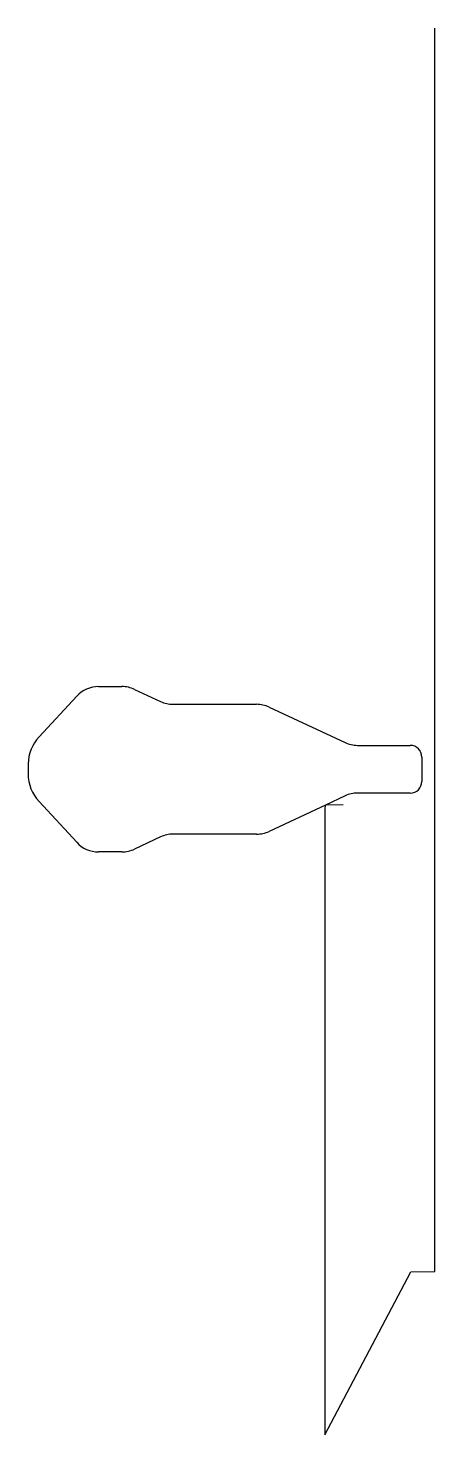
# Model space of a CAD drawing. Header units: metres. Extents: x 19 to 714, y 0 to 2400.
import ezdxf

# ---------------------------------------------------------------- set-up
doc = ezdxf.new("R2010")
doc.units = ezdxf.units.M

msp = doc.modelspace()

# ---------------------------------------------------------------- linework, layer by layer
at = {"layer": 'TOOL_0'}
for p, q in [((713.757, 2398.998), (713.757, 2399.998)), ((713.757, 278.577), (713.757, 2398.998)), ((139.392, 1276.627), (179.232, 1276.627)), ((37.706, 1190.878), (101.972, 1260.279)), ((200.786, 1271.849), (245.364, 1251.062)), ((266.495, 1246.377), (409.117, 1246.377)), ((430.565, 1241.622), (560.588, 1180.991)), ((581.402, 1176.377), (671.568, 1176.377)), ((691.568, 1156.377), (691.568, 1114.877)), ((101.972, 1010.977), (37.706, 1080.378)), ((560.589, 1090.263), (526.959, 1074.581)), ((671.568, 1094.877), (581.403, 1094.877)), ((526.958, 1074.582), (430.564, 1029.633)), ((526.959, 1074.581), (525.556, 1069.689)), ((525.556, 1069.689), (525.556, -0.002)), ((557.189, 1074.745), (526.958, 1074.582)), ((245.363, 1020.193), (200.785, 999.406)), ((409.116, 1024.878), (266.494, 1024.878)), ((179.231, 994.628), (139.392, 994.628)), ((525.556, -0.002), (672.459, 278.242)), ((672.459, 278.242), (713.757, 278.577))]:
    msp.add_line(p, q, dxfattribs=at)
for centre, radius, start, end in [((139.392, 1225.627), 51, 90, 137.199423), ((179.232, 1225.627), 51, 64.999667, 90), ((266.495, 1296.377), 50, 244.999721, 270), ((409.117, 1195.627), 50.75, 64.999817, 90), ((89.135, 1143.29), 70.069, 137.221465, 178.638389), ((581.402, 1225.627), 49.25, 245.000115, 270), ((671.568, 1156.377), 20, 0, 90), ((747.818, 1135.628), 728.792, 179.266715, 180.604501), ((89.067, 1127.939), 70, 180, 222.800116), ((671.568, 1114.877), 20, 270, 0), ((581.403, 1045.627), 49.25, 90, 114.999885), ((139.392, 1045.628), 51, 222.799753, 270), ((266.494, 974.878), 50, 90, 115.000279), ((409.116, 1075.628), 50.75, 270, 295.000183), ((179.231, 1045.628), 51, 270, 295.000333)]:
    msp.add_arc(centre, radius, start, end, dxfattribs=at)

doc.saveas('drawing.dxf')
